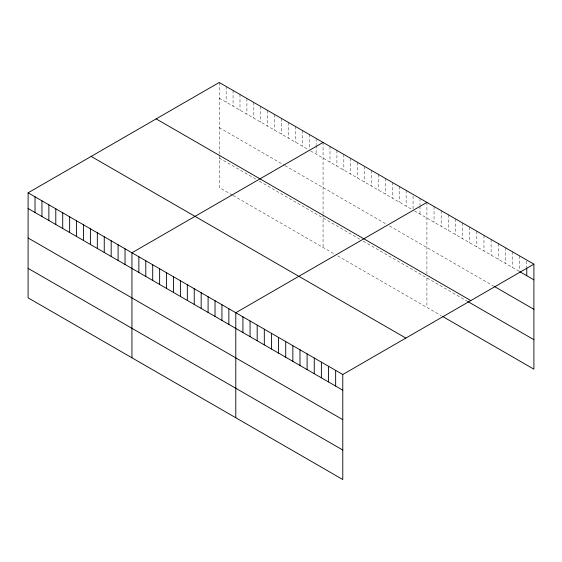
<?xml version="1.0" encoding="UTF-8"?>
<svg xmlns="http://www.w3.org/2000/svg" width="562" height="562" viewBox="0 0 562 562"><rect width="100%" height="100%" fill="white"/><g stroke="black" fill="none" stroke-linecap="round" stroke-linejoin="round"><path stroke-width="0.42" stroke-dasharray="2.81 2.11" d="M219.222 98.16L308.531 149.717M310.603 150.918L411.679 209.275M414.447 210.869L518.923 271.186M219.222 127.644L284.295 165.214M284.99 165.614L385.37 223.571M389.529 225.966L493.246 285.847M219.222 158.02L256.609 179.601M259.377 181.196L360.453 239.553M363.221 241.154L466.853 300.986M232.38 195.091L219.222 187.497L219.222 154.641M233.068 195.492L334.833 254.249M337.607 255.843L441.177 315.64M526.77 260.909L526.77 267.006M519.632 255.921L519.632 270.729M512.502 251.804L512.502 267.484M505.371 247.687L505.371 263.367M498.234 243.564L498.234 259.244M491.104 239.447L491.104 255.127M483.973 235.33L483.973 251.01M476.836 231.214L476.836 246.894M469.706 227.097L469.706 242.777M462.575 222.981L462.575 238.66M455.438 218.857L455.438 234.537M448.307 214.74L448.307 230.42M441.177 210.624L441.177 226.303M434.04 206.507L434.04 222.187M426.909 202.39L426.909 273.708M426.909 277.923L426.909 307.407M419.99 198.393L419.99 205.362M419.99 206.233L419.99 214.073M413.063 196.138L413.063 209.205M406.143 190.399L406.143 206.078M399.217 186.401L399.217 202.081M392.297 182.404L392.297 198.084M385.37 178.407L385.37 194.087M378.451 174.41L378.451 190.089M371.524 170.412L371.524 186.092M364.605 166.415L364.605 182.095M357.678 162.418L357.678 178.098M350.758 158.421L350.758 174.101M343.832 154.424L343.832 170.103M336.912 150.426L336.912 166.106M329.992 146.429L329.992 162.109M323.066 142.432L323.066 213.75M323.066 214.593L323.066 247.456M316.146 138.435L316.146 144.532M316.146 145.403L316.146 154.114M309.219 134.437L309.219 149.246M302.3 130.44L302.3 146.12M295.373 126.443L295.373 142.123M288.454 122.446L288.454 138.126M281.527 118.456L281.527 134.135M274.607 114.458L274.607 130.138M267.681 110.461L267.681 126.141M260.761 106.464L260.761 122.144M253.834 102.467L253.834 118.146M246.915 98.469L246.915 114.149M239.995 94.472L239.995 110.152M233.068 90.475L233.068 106.155M226.149 86.478L226.149 102.158M219.222 82.481L219.222 153.798"/><path stroke-width="0.84" d="M28.1 192.822L342.778 374.503L342.778 479.519L28.1 297.846L28.1 192.822L219.222 82.481L533.9 264.154L533.9 369.178L442.603 316.462M323.066 142.432L131.944 252.781L131.944 357.797M426.909 202.39L235.787 312.732L235.787 417.749M342.778 374.503L533.9 264.154M519.632 271.601L533.9 279.834M493.956 286.255L533.9 309.318M156.152 118.891L470.83 300.572M467.563 301.394L533.9 339.694M91.17 156.412L405.848 338.085M28.1 208.502L342.778 390.183M28.1 237.986L342.778 419.659M28.1 268.362L342.778 450.036M526.77 267.877L526.77 275.717M335.647 370.386L335.647 386.066M328.51 366.262L328.51 381.942M321.38 362.146L321.38 377.826M314.249 358.029L314.249 373.709M307.112 353.912L307.112 369.592M299.982 349.796L299.982 365.476M292.851 345.672L292.851 361.352M285.714 341.555L285.714 357.235M278.583 337.439L278.583 353.119M271.453 333.322L271.453 349.002M264.316 329.206L264.316 344.885M257.185 325.082L257.185 340.762M250.055 320.965L250.055 336.645M242.917 316.849L242.917 332.528M228.86 308.735L228.86 324.415M221.941 304.737L221.941 320.417M215.021 300.74L215.021 316.42M208.095 296.743L208.095 312.423M201.175 292.746L201.175 308.426M194.248 288.749L194.248 304.428M187.329 284.751L187.329 300.431M180.402 280.754L180.402 296.434M173.482 276.757L173.482 292.437M166.556 272.76L166.556 288.439M159.636 268.762L159.636 284.442M152.709 264.765L152.709 280.445M145.79 260.768L145.79 276.448M138.863 256.778L138.863 272.451M125.024 248.783L125.024 264.463M118.097 244.786L118.097 260.466M111.178 240.789L111.178 256.469M104.251 236.792L104.251 252.471M97.331 232.794L97.331 248.474M90.405 228.797L90.405 244.477M83.485 224.8L83.485 240.48M76.558 220.803L76.558 236.483M69.639 216.806L69.639 232.485M62.712 212.808L62.712 228.488M55.793 208.811L55.793 224.491M48.866 204.814L48.866 220.494M41.946 200.817L41.946 216.496M35.02 196.819L35.02 212.499"/></g></svg>
